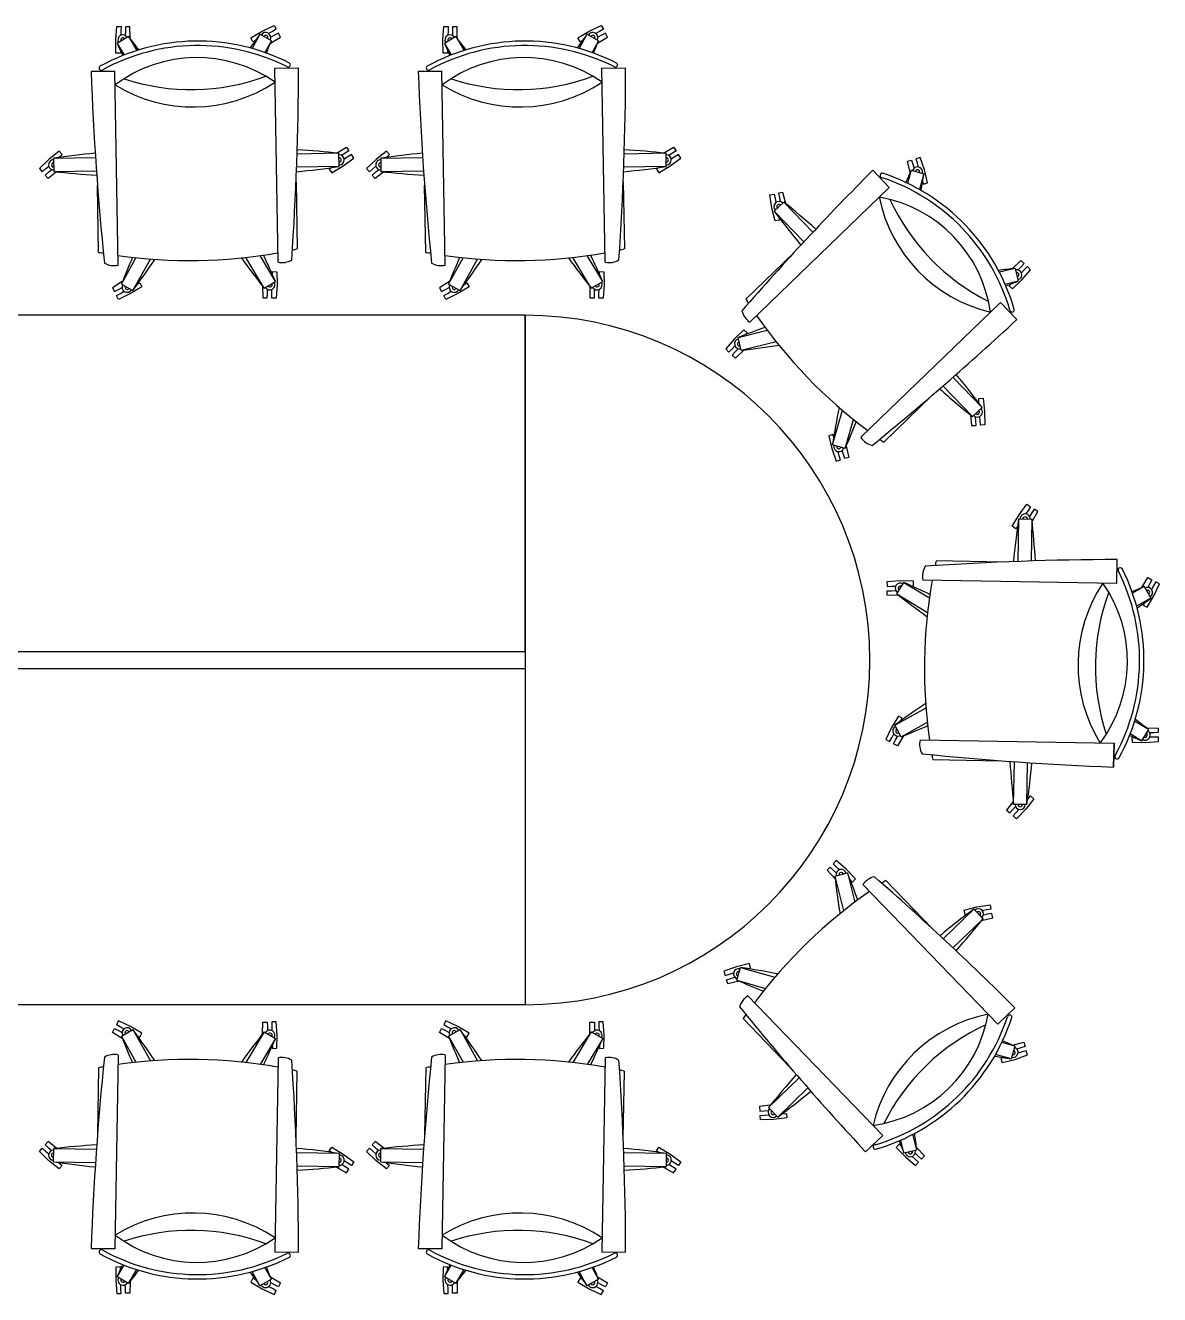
# Model space of a CAD drawing. Header units: millimetres. Extents: x -315 to 108661, y -1189 to 22294.
# Drawn here: x 53186 to 55885, y -605 to 2414 of the extents above; entities that cross this region are included whole.
import ezdxf

# ---------------------------------------------------------------- set-up
doc = ezdxf.new("R2010")
doc.units = ezdxf.units.MM
doc.layers.add('FurnitureBlock', color=7, linetype='Continuous')

# ---------------------------------------------------------------- blocks, each defined once
blk = doc.blocks.new('A$C57403b78')
at = {"layer": 'FurnitureBlock', "color": 18, "linetype": 'ByBlock', "lineweight": -2, "true_color": 0x000000}
for p, q in [((13947.4, 14816.9), (13949.8, 14848.4)), ((13949.8, 14848.4), (13960.3, 14848.1)), ((13978.2, 14824.6), (13951.2, 14808.3)), ((13960, 14837.6), (13959.7, 14827.5)), ((13960.3, 14848.1), (13960, 14837.6)), ((13970.5, 14837.3), (13970.2, 14827.2)), ((13970.8, 14847.8), (13970.5, 14837.3)), ((13981.3, 14847.5), (13970.8, 14847.8)), ((13978.2, 14824.6), (13998, 14791.6)), ((13981.9, 14819.8), (13981.3, 14847.5)), ((14269, 14821.2), (14296, 14837.5)), ((14290.4, 14829.9), (14271.8, 14796.3)), ((14318, 14814.6), (14290.4, 14829.9)), ((14296, 14837.5), (14324.4, 14851.1)), ((14320.2, 14836.9), (14311.3, 14832.1)), ((14315.8, 14809.1), (14339.4, 14823.4)), ((14325.2, 14827.6), (14316.3, 14822.8)), ((14329.4, 14841.9), (14320.2, 14836.9)), ((14324.4, 14851.1), (14329.4, 14841.9)), ((14334.4, 14832.6), (14325.2, 14827.6)), ((14339.4, 14823.4), (14334.4, 14832.6)), ((14725.6, 14816.9), (14728.1, 14848.4)), ((14728.1, 14848.4), (14738.6, 14848.1)), ((14756.4, 14824.6), (14729.4, 14808.3)), ((14738.3, 14837.6), (14738, 14827.5)), ((14738.6, 14848.1), (14738.3, 14837.6)), ((14748.8, 14837.3), (14748.5, 14827.2)), ((14749.1, 14847.8), (14748.8, 14837.3)), ((14759.6, 14847.5), (14749.1, 14847.8)), ((14756.4, 14824.6), (14776.2, 14791.6)), ((14760.1, 14819.8), (14759.6, 14847.5)), ((15047.3, 14821.2), (15074.2, 14837.5)), ((15068.7, 14829.9), (15050, 14796.3)), ((15096.2, 14814.6), (15068.7, 14829.9)), ((15074.2, 14837.5), (15102.7, 14851.1)), ((15098.4, 14836.9), (15089.5, 14832.1)), ((15094, 14809.1), (15117.7, 14823.4)), ((15103.4, 14827.6), (15094.5, 14822.8)), ((15107.7, 14841.9), (15098.4, 14836.9)), ((15102.7, 14851.1), (15107.7, 14841.9)), ((15112.7, 14832.6), (15103.4, 14827.6)), ((15117.7, 14823.4), (15112.7, 14832.6)), ((13948, 14785.4), (13947.4, 14816.9)), ((13951.2, 14808.3), (13967.6, 14780.9)), ((14274, 14811.9), (14269, 14821.2)), ((14279.4, 14814.9), (14274, 14811.9)), ((14318, 14814.6), (14302.4, 14786.6)), ((14726.3, 14785.4), (14725.6, 14816.9)), ((14729.4, 14808.3), (14745.9, 14780.9)), ((15052.2, 14811.9), (15047.3, 14821.2)), ((15057.7, 14814.9), (15052.2, 14811.9)), ((15096.2, 14814.6), (15080.7, 14786.6)), ((13958.5, 14785.1), (13948, 14785.4)), ((13958.7, 14791.3), (13958.5, 14785.1)), ((14736.8, 14785.1), (14726.3, 14785.4)), ((14737, 14791.3), (14736.8, 14785.1)), ((13945.4, 14742.5), (13889, 14741.5)), ((13889, 14741.5), (13945.4, 14742.5)), ((13953.3, 14281.1), (13945.4, 14742.5)), ((14326, 14749), (14382.4, 14750)), ((14333.9, 14287.7), (14326, 14749)), ((14723.7, 14742.5), (14667.2, 14741.5)), ((14667.2, 14741.5), (14723.7, 14742.5)), ((14731.6, 14281.1), (14723.7, 14742.5)), ((15104.2, 14749), (15160.7, 14750)), ((15112.1, 14287.7), (15104.2, 14749)), ((13813.3, 14552.1), (13788.6, 14532.5)), ((13820.2, 14544.1), (13813.3, 14552.1)), ((14472.8, 14547.6), (14496.5, 14561.7)), ((14502.3, 14552.9), (14493.6, 14547.1)), ((14496.5, 14561.7), (14502.3, 14552.9)), ((14591.6, 14552.1), (14566.8, 14532.5)), ((14598.5, 14544.1), (14591.6, 14552.1)), ((15251, 14547.6), (15274.8, 14561.7)), ((15280.6, 14552.9), (15271.9, 14547.1)), ((15274.8, 14561.7), (15280.6, 14552.9)), ((13788.6, 14532.5), (13765.8, 14510.6)), ((13799.7, 14535.2), (13899.4, 14536.9)), ((13799.7, 14535.2), (13800.2, 14503.7)), ((13812.1, 14537), (13812.3, 14537.2)), ((13812.3, 14537.2), (13820.2, 14544.1)), ((14478.7, 14546.9), (14379, 14545.2)), ((14479.3, 14515.4), (14478.7, 14546.9)), ((14493.6, 14547.1), (14485.2, 14541.5)), ((14488.6, 14516.7), (14514, 14535.5)), ((14499.4, 14538.4), (14491, 14532.8)), ((14508.2, 14544.2), (14499.4, 14538.4)), ((14514, 14535.5), (14508.2, 14544.2)), ((14566.8, 14532.5), (14544.1, 14510.6)), ((14577.9, 14535.2), (14677.7, 14536.9)), ((14577.9, 14535.2), (14578.5, 14503.7)), ((14590.3, 14537), (14590.6, 14537.2)), ((14590.6, 14537.2), (14598.5, 14544.1)), ((15257, 14546.9), (15157.3, 14545.2)), ((15257.5, 14515.4), (15257, 14546.9)), ((15271.9, 14547.1), (15263.4, 14541.5)), ((15266.9, 14516.7), (15292.2, 14535.5)), ((15277.7, 14538.4), (15269.2, 14532.8)), ((15286.4, 14544.2), (15277.7, 14538.4)), ((15292.2, 14535.5), (15286.4, 14544.2)), ((15830.9, 14527.9), (15841, 14530.9)), ((15837.5, 14501.1), (15830.9, 14527.9)), ((15841, 14530.9), (15844, 14520.9)), ((15844, 14520.9), (15846.9, 14511.2)), ((15861.1, 14537), (15851, 14533.9)), ((15851, 14533.9), (15854.1, 14523.9)), ((15854.1, 14523.9), (15857, 14514.2)), ((15871.6, 14507.2), (15861.1, 14537)), ((13765.8, 14510.6), (13772.7, 14502.7)), ((13772.7, 14502.7), (13780.7, 14509.6)), ((13779.6, 14494.8), (13787.6, 14501.7)), ((13786.6, 14486.9), (13779.6, 14494.8)), ((13780.7, 14509.6), (13788.3, 14516.3)), ((13806.9, 14503), (13786.6, 14486.9)), ((13787.6, 14501.7), (13795.2, 14508.4)), ((13800.2, 14503.7), (13901.6, 14505.5)), ((14479.3, 14515.4), (14377.9, 14513.6)), ((14460.8, 14512.7), (14455.7, 14509.3)), ((14455.7, 14509.3), (14461.5, 14500.6)), ((14461.5, 14500.6), (14488.6, 14516.7)), ((14544.1, 14510.6), (14551, 14502.7)), ((14551, 14502.7), (14558.9, 14509.6)), ((14557.9, 14494.8), (14565.8, 14501.7)), ((14564.8, 14486.9), (14557.9, 14494.8)), ((14558.9, 14509.6), (14566.6, 14516.3)), ((14585.2, 14503), (14564.8, 14486.9)), ((14565.8, 14501.7), (14573.5, 14508.4)), ((14578.5, 14503.7), (14679.8, 14505.5)), ((15257.5, 14515.4), (15156.2, 14513.6)), ((15239.1, 14512.7), (15233.9, 14509.3)), ((15233.9, 14509.3), (15239.8, 14500.6)), ((15239.8, 14500.6), (15266.9, 14516.7)), ((15787.9, 14465.9), (15748.6, 14506.5)), ((15839.9, 14506.6), (15831.1, 14475.8)), ((15839.9, 14506.6), (15870.2, 14497.9)), ((15870.2, 14497.9), (15859.6, 14461)), ((15879.1, 14476.6), (15871.6, 14507.2)), ((13906.9, 14311.3), (13904.1, 14470.5)), ((14376.6, 14478.6), (14379.3, 14319.4)), ((14685.1, 14311.3), (14682.4, 14470.5)), ((15154.8, 14478.6), (15157.6, 14319.4)), ((15456, 14145.2), (15787.9, 14465.9)), ((15867.3, 14479.5), (15869.1, 14473.6)), ((15869.1, 14473.6), (15879.1, 14476.6)), ((15503.9, 14447.8), (15514.2, 14449.9)), ((15508.6, 14416.6), (15503.9, 14447.8)), ((15514.2, 14449.9), (15516.3, 14439.6)), ((15514.2, 14409.1), (15536.9, 14431)), ((15516.3, 14439.6), (15518.3, 14429.6)), ((15534.8, 14454), (15524.5, 14451.9)), ((15524.5, 14451.9), (15526.6, 14441.6)), ((15526.6, 14441.6), (15528.6, 14431.7)), ((15541.6, 14427.2), (15534.8, 14454)), ((15536.9, 14431), (15606.2, 14359.2)), ((15516.3, 14386), (15508.6, 14416.6)), ((15514.2, 14409.1), (15584.7, 14336.2)), ((15526.6, 14388.1), (15516.3, 14386)), ((15525.4, 14394.1), (15526.6, 14388.1)), ((15560.9, 14310.4), (15446.3, 14199.8)), ((13961, 14236), (13995.6, 14298.4)), ((13988.5, 14220.7), (14029.9, 14295.3)), ((14300.8, 14226.1), (14256.9, 14299.2)), ((14327.8, 14242.3), (14291, 14303.5)), ((14739.2, 14236), (14773.9, 14298.4)), ((14766.8, 14220.7), (14808.1, 14295.3)), ((15079, 14226.1), (15035.2, 14299.2)), ((15106.1, 14242.3), (15069.3, 14303.5)), ((16081.2, 14272.6), (16101.2, 14291.8)), ((16101.2, 14291.8), (16108.8, 14284.6)), ((16108.8, 14284.6), (16101.6, 14276.9)), ((14320.3, 14259.3), (14320.4, 14265.5)), ((14320.4, 14265.5), (14330.9, 14265.2)), ((14330.9, 14265.2), (14331.6, 14233.7)), ((15098.5, 14259.3), (15098.7, 14265.5)), ((15098.7, 14265.5), (15109.2, 14265.2)), ((15109.2, 14265.2), (15109.9, 14233.7)), ((16087.2, 14273.3), (16049.9, 14264)), ((16087.2, 14273.3), (16094.8, 14242.8)), ((16101.6, 14276.9), (16094.6, 14269.6)), ((16109.2, 14269.7), (16102.3, 14262.3)), ((16103.6, 14246.2), (16124.1, 14270.1)), ((16116.5, 14277.3), (16109.2, 14269.7)), ((16124.1, 14270.1), (16116.5, 14277.3)), ((13963.2, 14241.6), (13939.6, 14227.2)), ((13939.6, 14227.2), (13944.5, 14218)), ((13944.5, 14218), (13953.8, 14223)), ((13953.8, 14223), (13962.7, 14227.8)), ((13961, 14236), (13988.5, 14220.7)), ((14010, 14229.5), (13983, 14213.1)), ((13999.5, 14235.8), (14005, 14238.7)), ((14005, 14238.7), (14010, 14229.5)), ((14297.1, 14230.8), (14297.6, 14203.1)), ((14300.8, 14226.1), (14327.8, 14242.3)), ((14308.4, 14213.3), (14308.7, 14223.5)), ((14318.9, 14213), (14319.2, 14223.2)), ((14331.6, 14233.7), (14329.1, 14202.2)), ((14741.5, 14241.6), (14717.8, 14227.2)), ((14717.8, 14227.2), (14722.8, 14218)), ((14722.8, 14218), (14732, 14223)), ((14732, 14223), (14741, 14227.8)), ((14739.2, 14236), (14766.8, 14220.7)), ((14788.2, 14229.5), (14761.2, 14213.1)), ((14777.8, 14235.8), (14783.2, 14238.7)), ((14783.2, 14238.7), (14788.2, 14229.5)), ((15075.3, 14230.8), (15075.9, 14203.1)), ((15079, 14226.1), (15106.1, 14242.3)), ((15086.7, 14213.3), (15087, 14223.5)), ((15097.2, 14213), (15097.5, 14223.2)), ((15109.9, 14233.7), (15107.4, 14202.2)), ((16094.8, 14242.8), (16063.8, 14235)), ((16077.4, 14236), (16073.2, 14231.5)), ((16073.2, 14231.5), (16080.8, 14224.3)), ((16080.8, 14224.3), (16103.6, 14246.2)), ((13949.5, 14208.8), (13958.8, 14213.8)), ((13954.5, 14199.5), (13949.5, 14208.8)), ((13983, 14213.1), (13954.5, 14199.5)), ((13958.8, 14213.8), (13967.7, 14218.6)), ((14297.6, 14203.1), (14308.1, 14202.8)), ((14308.1, 14202.8), (14308.4, 14213.3)), ((14318.6, 14202.5), (14318.9, 14213)), ((14329.1, 14202.2), (14318.6, 14202.5)), ((14727.8, 14208.8), (14737, 14213.8)), ((14732.8, 14199.5), (14727.8, 14208.8)), ((14761.2, 14213.1), (14732.8, 14199.5)), ((14737, 14213.8), (14745.9, 14218.6)), ((15075.9, 14203.1), (15086.4, 14202.8)), ((15086.4, 14202.8), (15086.7, 14213.3)), ((15096.9, 14202.5), (15097.2, 14213)), ((15107.4, 14202.2), (15096.9, 14202.5)), ((15720.5, 13871.5), (16052.3, 14192.2)), ((16052.3, 14192.2), (16091.6, 14151.6)), ((16091.6, 14151.6), (16052.3, 14192.2)), ((15419.5, 14105.4), (15399, 14081.5)), ((15442.2, 14127.3), (15419.5, 14105.4)), ((15428.2, 14108.8), (15497.5, 14126.1)), ((15435.9, 14078.3), (15428.2, 14108.8)), ((15435.9, 14078.3), (15518.6, 14098.9)), ((15449.9, 14120.1), (15442.2, 14127.3)), ((15445.6, 14115.6), (15449.9, 14120.1)), ((15399, 14081.5), (15406.6, 14074.3)), ((15406.6, 14074.3), (15413.8, 14081.9)), ((15413.8, 14081.9), (15420.8, 14089.3)), ((15414.2, 14067), (15421.4, 14074.7)), ((15421.4, 14074.7), (15428.4, 14082)), ((15441.8, 14079), (15421.9, 14059.8)), ((15421.9, 14059.8), (15414.2, 14067)), ((16008.8, 13942.5), (15939.5, 14014.3)), ((15986.2, 13920.6), (15915.7, 13993.5)), ((15774.7, 13860), (15889.2, 13970.7)), ((16000.6, 13963.4), (16011.1, 13964.1)), ((16001.3, 13952.9), (16000.6, 13963.4)), ((16001.3, 13952.6), (16001.3, 13952.9)), ((16011.1, 13964.1), (16014.8, 13932.8)), ((15652.9, 13853.7), (15676.4, 13935.6)), ((15980.9, 13924.9), (15983.9, 13899.1)), ((16008.8, 13942.5), (15986.2, 13920.6)), ((15993.7, 13910.3), (15993, 13920.4)), ((16004.2, 13911), (16003.5, 13921.1)), ((16014.8, 13932.8), (16015.4, 13901.2)), ((15683.2, 13845), (15702.8, 13913.6)), ((15983.9, 13899.1), (15994.4, 13899.8)), ((15994.4, 13899.8), (15993.7, 13910.3)), ((16004.9, 13900.5), (16004.2, 13911)), ((16015.4, 13901.2), (16004.9, 13900.5)), ((15654, 13878), (15643.9, 13875)), ((15643.9, 13875), (15651.4, 13844.4)), ((15655.7, 13872.1), (15654, 13878)), ((15651.4, 13844.4), (15661.9, 13814.6)), ((15683.2, 13845), (15652.9, 13853.7)), ((15669, 13827.7), (15666.1, 13837.4)), ((15672, 13817.7), (15669, 13827.7)), ((15679.1, 13830.7), (15676.2, 13840.4)), ((15682.1, 13820.7), (15679.1, 13830.7)), ((15685.5, 13850.5), (15692.1, 13823.7)), ((15661.9, 13814.6), (15672, 13817.7)), ((15692.1, 13823.7), (15682.1, 13820.7)), ((16096.8, 13686.8), (16115.5, 13712.2)), ((16115.5, 13712.2), (16124.3, 13706.4)), ((16124.3, 13706.4), (16118.4, 13697.6)), ((16080.6, 13659.7), (16096.8, 13686.8)), ((16095.4, 13677.5), (16093.7, 13576.1)), ((16095.4, 13677.5), (16126.9, 13676.9)), ((16118.4, 13697.6), (16112.8, 13689.2)), ((16127.2, 13691.8), (16121.6, 13683.4)), ((16126.9, 13676.9), (16125.2, 13577.2)), ((16133, 13700.5), (16127.2, 13691.8)), ((16127.6, 13671), (16141.7, 13694.7)), ((16141.7, 13694.7), (16133, 13700.5)), ((16089.4, 13653.9), (16080.6, 13659.7)), ((16092.8, 13659), (16089.4, 13653.9)), ((16058.7, 13574.8), (15899.5, 13577.5)), ((16329.1, 13524.2), (16330.1, 13580.6)), ((15813.7, 13529.8), (15782.3, 13527.3)), ((15782.3, 13527.3), (15782.6, 13516.8)), ((15806.1, 13499), (15822.3, 13526)), ((15845.3, 13529.1), (15813.7, 13529.8)), ((15822.3, 13526), (15883.6, 13489.2)), ((15845.6, 13518.6), (15845.3, 13529.1)), ((15867.7, 13532.1), (16329.1, 13524.2)), ((16389.1, 13514), (16403.4, 13537.6)), ((16403.4, 13537.6), (16412.7, 13532.6)), ((16412.7, 13532.6), (16407.7, 13523.4)), ((16421.9, 13527.6), (16416.9, 13518.4)), ((16431.2, 13522.6), (16421.9, 13527.6)), ((15782.6, 13516.8), (15793.1, 13517.1)), ((15782.9, 13506.3), (15793.4, 13506.6)), ((15783.2, 13495.8), (15782.9, 13506.3)), ((15810.8, 13495.3), (15783.2, 13495.8)), ((15793.1, 13517.1), (15803.2, 13517.4)), ((15793.4, 13506.6), (15803.5, 13506.9)), ((15806.1, 13499), (15879.2, 13455.1)), ((15839.4, 13518.5), (15845.6, 13518.6)), ((16394.7, 13516.2), (16366.7, 13500.6)), ((16394.7, 13516.2), (16410, 13488.6)), ((16401.2, 13467.2), (16417.6, 13494.2)), ((16407.7, 13523.4), (16402.9, 13514.5)), ((16416.9, 13518.4), (16412.1, 13509.5)), ((16417.6, 13494.2), (16431.2, 13522.6)), ((16410, 13488.6), (16376.3, 13470)), ((16394.9, 13477.6), (16392, 13472.2)), ((16392, 13472.2), (16401.2, 13467.2)), ((15800.8, 13186.7), (15875.3, 13228.1)), ((15809.5, 13208.2), (15793.2, 13181.2)), ((15818.8, 13203.2), (15809.5, 13208.2)), ((15815.8, 13197.7), (15818.8, 13203.2)), ((15816, 13159.2), (15878.5, 13193.8)), ((16404.6, 13176.4), (16371.6, 13196.2)), ((15793.2, 13181.2), (15779.6, 13152.7)), ((15793.8, 13157), (15798.6, 13165.9)), ((15816, 13159.2), (15800.8, 13186.7)), ((16388.4, 13149.4), (16360.9, 13165.8)), ((16404.6, 13176.4), (16388.4, 13149.4)), ((16399.9, 13180.1), (16427.5, 13179.5)), ((16417.3, 13168.7), (16407.2, 13168.4)), ((16427.8, 13169), (16417.3, 13168.7)), ((16427.5, 13179.5), (16427.8, 13169)), ((15779.6, 13152.7), (15788.8, 13147.7)), ((15788.8, 13147.7), (15793.8, 13157)), ((15798.1, 13142.7), (15803, 13152)), ((15807.3, 13137.8), (15798.1, 13142.7)), ((15803, 13152), (15807.9, 13160.9)), ((15821.6, 13161.4), (15807.3, 13137.8)), ((15861.2, 13151.5), (16322.6, 13143.6)), ((16322.6, 13143.6), (16321.6, 13087.2)), ((16321.6, 13087.2), (16322.6, 13143.6)), ((16371.3, 13156.9), (16365.2, 13156.7)), ((16365.2, 13156.7), (16365.5, 13146.2)), ((16365.5, 13146.2), (16397, 13145.6)), ((16397, 13145.6), (16428.4, 13148)), ((16417.6, 13158.2), (16407.5, 13157.9)), ((16428.1, 13158.5), (16417.6, 13158.2)), ((16428.4, 13148), (16428.1, 13158.5)), ((15891.3, 13105.1), (16050.6, 13102.3)), ((16083.8, 12998.4), (16085.5, 13099.8)), ((16115.3, 12997.9), (16117, 13097.6)), ((16132.1, 13011.5), (16112.6, 12986.8)), ((16117.3, 13010.5), (16124.2, 13018.4)), ((16124.2, 13018.4), (16132.1, 13011.5)), ((16083, 13005.1), (16067, 12984.8)), ((16067, 12984.8), (16074.9, 12977.9)), ((16074.9, 12977.9), (16081.8, 12985.8)), ((16081.8, 12985.8), (16088.4, 12993.4)), ((16115.3, 12997.9), (16083.8, 12998.4)), ((16089.7, 12978.9), (16096.4, 12986.5)), ((16112.6, 12986.8), (16090.7, 12964)), ((16117.1, 13010.3), (16117.3, 13010.5)), ((16082.8, 12970.9), (16089.7, 12978.9)), ((16090.7, 12964), (16082.8, 12970.9)), ((15661.5, 12864.5), (15654.3, 12856.8)), ((15685.5, 12844), (15661.5, 12864.5)), ((15639.9, 12841.6), (15647.1, 12849.2)), ((15659, 12821.6), (15639.9, 12841.6)), ((15647.1, 12849.2), (15654.7, 12842)), ((15654.3, 12856.8), (15661.9, 12849.6)), ((15654.7, 12842), (15662.1, 12835)), ((15658.3, 12827.6), (15688.9, 12835.2)), ((15661.9, 12849.6), (15669.3, 12842.7)), ((15707.3, 12821.2), (15685.5, 12844)), ((15688.9, 12835.2), (15706.2, 12765.9)), ((15658.3, 12827.6), (15679, 12744.8)), ((15695.6, 12817.8), (15700.1, 12813.6)), ((15700.1, 12813.6), (15707.3, 12821.2)), ((15725.3, 12807.4), (16045.9, 12475.6)), ((15890.5, 12702.5), (15779.8, 12817.1)), ((15989.1, 12749.2), (15916.2, 12678.8)), ((15966.1, 12747.1), (15996.6, 12754.8)), ((15968.2, 12736.8), (15966.1, 12747.1)), ((15989.1, 12749.2), (16011, 12726.5)), ((15996.6, 12754.8), (16027.8, 12759.5)), ((16019.6, 12747.2), (16009.7, 12745.2)), ((16029.9, 12749.2), (16019.6, 12747.2)), ((16027.8, 12759.5), (16029.9, 12749.2)), ((16011, 12726.5), (15939.3, 12657.2)), ((15974.2, 12738), (15968.2, 12736.8)), ((16007.3, 12721.9), (16034.1, 12728.7)), ((16021.7, 12736.9), (16011.8, 12734.9)), ((16032, 12738.9), (16021.7, 12736.9)), ((16034.1, 12728.7), (16032, 12738.9)), ((15455.1, 12619.5), (15424.4, 12612)), ((15458.1, 12609.5), (15455.1, 12619.5)), ((15424.4, 12612), (15394.7, 12601.5)), ((15394.7, 12601.5), (15397.7, 12591.4)), ((15397.7, 12591.4), (15407.8, 12594.4)), ((15407.8, 12594.4), (15417.5, 12597.3)), ((15425.1, 12580.3), (15433.7, 12610.5)), ((15433.7, 12610.5), (15515.7, 12587.1)), ((15452.2, 12607.7), (15458.1, 12609.5)), ((15400.7, 12581.4), (15410.8, 12584.4)), ((15403.7, 12571.3), (15400.7, 12581.4)), ((15430.6, 12577.9), (15403.7, 12571.3)), ((15410.8, 12584.4), (15420.5, 12587.3)), ((15425.1, 12580.3), (15493.7, 12560.6)), ((15451.6, 12543), (15772.2, 12211.1)), ((16045.9, 12475.6), (16086.5, 12514.8)), ((13954.5, 12483.8), (13949.5, 12474.6)), ((13949.5, 12474.6), (13958.8, 12469.6)), ((13983, 12470.3), (13954.5, 12483.8)), ((13958.8, 12469.6), (13967.7, 12464.8)), ((14010, 12453.9), (13983, 12470.3)), ((14297.1, 12452.6), (14297.6, 12480.2)), ((14297.6, 12480.2), (14308.1, 12480.5)), ((14308.1, 12480.5), (14308.4, 12470)), ((14308.4, 12470), (14308.7, 12459.9)), ((14329.1, 12481.1), (14318.6, 12480.8)), ((14318.6, 12480.8), (14318.9, 12470.3)), ((14318.9, 12470.3), (14319.2, 12460.2)), ((14331.6, 12449.7), (14329.1, 12481.1)), ((14732.8, 12483.8), (14727.8, 12474.6)), ((14727.8, 12474.6), (14737, 12469.6)), ((14761.2, 12470.3), (14732.8, 12483.8)), ((14737, 12469.6), (14745.9, 12464.8)), ((14788.2, 12453.9), (14761.2, 12470.3)), ((15075.3, 12452.6), (15075.9, 12480.2)), ((15075.9, 12480.2), (15086.4, 12480.5)), ((15086.4, 12480.5), (15086.7, 12470)), ((15086.7, 12470), (15087, 12459.9)), ((15107.4, 12481.1), (15096.9, 12480.8)), ((15096.9, 12480.8), (15097.2, 12470.3)), ((15097.2, 12470.3), (15097.5, 12460.2)), ((15109.9, 12449.7), (15107.4, 12481.1)), ((15440, 12488.8), (15550.7, 12374.2)), ((13939.6, 12456.1), (13944.5, 12465.4)), ((13963.2, 12441.8), (13939.6, 12456.1)), ((13944.5, 12465.4), (13953.8, 12460.4)), ((13953.8, 12460.4), (13962.7, 12455.6)), ((13961, 12447.4), (13988.5, 12462.7)), ((13961, 12447.4), (13995.6, 12384.9)), ((13988.5, 12462.7), (14029.9, 12388.1)), ((13999.5, 12447.6), (14005, 12444.7)), ((14005, 12444.7), (14010, 12453.9)), ((14300.8, 12457.3), (14256.9, 12384.2)), ((14327.8, 12441.1), (14291, 12379.9)), ((14300.8, 12457.3), (14327.8, 12441.1)), ((14330.9, 12418.2), (14331.6, 12449.7)), ((14717.8, 12456.1), (14722.8, 12465.4)), ((14741.5, 12441.8), (14717.8, 12456.1)), ((14722.8, 12465.4), (14732, 12460.4)), ((14732, 12460.4), (14741, 12455.6)), ((14739.2, 12447.4), (14766.8, 12462.7)), ((14739.2, 12447.4), (14773.9, 12384.9)), ((14766.8, 12462.7), (14808.1, 12388.1)), ((14777.8, 12447.6), (14783.2, 12444.7)), ((14783.2, 12444.7), (14788.2, 12453.9)), ((15079, 12457.3), (15035.2, 12384.2)), ((15106.1, 12441.1), (15069.3, 12379.9)), ((15079, 12457.3), (15106.1, 12441.1)), ((15109.2, 12418.2), (15109.9, 12449.7)), ((14320.3, 12424), (14320.4, 12417.9)), ((14320.4, 12417.9), (14330.9, 12418.2)), ((15098.5, 12424), (15098.7, 12417.9)), ((15098.7, 12417.9), (15109.2, 12418.2)), ((16086.7, 12423.5), (16055.9, 12432.3)), ((16086.7, 12423.5), (16078, 12393.3)), ((16081.1, 12425.9), (16108, 12432.5)), ((16100.9, 12419.4), (16091.2, 12416.5)), ((16103.9, 12409.4), (16094.2, 12406.5)), ((16111, 12422.4), (16100.9, 12419.4)), ((16114, 12412.4), (16103.9, 12409.4)), ((16108, 12432.5), (16111, 12422.4)), ((16117, 12402.3), (16114, 12412.4)), ((13953.3, 12402.2), (13945.4, 11940.9)), ((14333.9, 12395.7), (14326, 11934.3)), ((14731.6, 12402.2), (14723.7, 11940.9)), ((15112.1, 12395.7), (15104.2, 11934.3)), ((16078, 12393.3), (16041, 12403.8)), ((16059.6, 12396.1), (16053.6, 12394.3)), ((16053.6, 12394.3), (16056.6, 12384.3)), ((16056.6, 12384.3), (16087.3, 12391.8)), ((16087.3, 12391.8), (16117, 12402.3)), ((13906.9, 12372.1), (13904.1, 12212.8)), ((14376.6, 12204.7), (14379.3, 12364)), ((14685.1, 12372.1), (14682.4, 12212.8)), ((15154.8, 12204.7), (15157.6, 12364)), ((15500.7, 12277.3), (15573.6, 12347.7)), ((15522.6, 12254.6), (15594.3, 12323.9)), ((15504.9, 12282.6), (15479.2, 12279.5)), ((15479.2, 12279.5), (15479.9, 12269)), ((15479.9, 12269), (15490.3, 12269.7)), ((15480.6, 12258.5), (15491.1, 12259.3)), ((15481.3, 12248.1), (15480.6, 12258.5)), ((15490.3, 12269.7), (15500.5, 12270.4)), ((15491.1, 12259.3), (15501.2, 12260)), ((15522.6, 12254.6), (15500.7, 12277.3)), ((15532.6, 12262.1), (15533, 12262.1)), ((15533, 12262.1), (15543.4, 12262.8)), ((15543.4, 12262.8), (15544.1, 12252.4)), ((15512.8, 12248.7), (15481.3, 12248.1)), ((15544.1, 12252.4), (15512.8, 12248.7)), ((13786.6, 12196.5), (13779.6, 12188.5)), ((13806.9, 12180.4), (13786.6, 12196.5)), ((14564.8, 12196.5), (14557.9, 12188.5)), ((14585.2, 12180.4), (14564.8, 12196.5)), ((15772.2, 12211.1), (15731.6, 12171.9)), ((15731.6, 12171.9), (15772.2, 12211.1)), ((15822.8, 12168.6), (15815.1, 12199.7)), ((15853.4, 12176.2), (15844.1, 12213.6)), ((13765.8, 12172.7), (13772.7, 12180.6)), ((13788.6, 12150.8), (13765.8, 12172.7)), ((13772.7, 12180.6), (13780.7, 12173.7)), ((13779.6, 12188.5), (13787.6, 12181.6)), ((13780.7, 12173.7), (13788.3, 12167.1)), ((13787.6, 12181.6), (13795.2, 12175)), ((13799.7, 12148.1), (13800.2, 12179.6)), ((13800.2, 12179.6), (13901.6, 12177.9)), ((14479.3, 12168), (14377.9, 12169.7)), ((14455.7, 12174), (14461.5, 12182.8)), ((14460.8, 12170.6), (14455.7, 12174)), ((14461.5, 12182.8), (14488.6, 12166.7)), ((14479.3, 12168), (14478.7, 12136.5)), ((14488.6, 12166.7), (14514, 12147.9)), ((14544.1, 12172.7), (14551, 12180.6)), ((14566.8, 12150.8), (14544.1, 12172.7)), ((14551, 12180.6), (14558.9, 12173.7)), ((14557.9, 12188.5), (14565.8, 12181.6)), ((14558.9, 12173.7), (14566.6, 12167.1)), ((14565.8, 12181.6), (14573.5, 12175)), ((14577.9, 12148.1), (14578.5, 12179.6)), ((14578.5, 12179.6), (14679.8, 12177.9)), ((15257.5, 12168), (15156.2, 12169.7)), ((15233.9, 12174), (15239.8, 12182.8)), ((15239.1, 12170.6), (15233.9, 12174)), ((15239.8, 12182.8), (15266.9, 12166.7)), ((15257.5, 12168), (15257, 12136.5)), ((15266.9, 12166.7), (15292.2, 12147.9)), ((15811.6, 12190.2), (15804.4, 12182.6)), ((15804.4, 12182.6), (15826.2, 12159.8)), ((15816.1, 12186), (15811.6, 12190.2)), ((15853.4, 12176.2), (15822.8, 12168.6)), ((15857, 12161.8), (15849.6, 12168.8)), ((15852.7, 12182.2), (15871.8, 12162.2)), ((13813.3, 12131.3), (13788.6, 12150.8)), ((13799.7, 12148.1), (13899.4, 12146.4)), ((13812.1, 12146.3), (13812.3, 12146.1)), ((13812.3, 12146.1), (13820.2, 12139.2)), ((13820.2, 12139.2), (13813.3, 12131.3)), ((14478.7, 12136.5), (14379, 12138.2)), ((14472.8, 12135.8), (14496.5, 12121.7)), ((14493.6, 12136.2), (14485.2, 12141.8)), ((14499.4, 12145), (14491, 12150.6)), ((14502.3, 12130.4), (14493.6, 12136.2)), ((14508.2, 12139.2), (14499.4, 12145)), ((14514, 12147.9), (14508.2, 12139.2)), ((14591.6, 12131.3), (14566.8, 12150.8)), ((14577.9, 12148.1), (14677.7, 12146.4)), ((14590.3, 12146.3), (14590.6, 12146.1)), ((14590.6, 12146.1), (14598.5, 12139.2)), ((14598.5, 12139.2), (14591.6, 12131.3)), ((15257, 12136.5), (15157.3, 12138.2)), ((15251, 12135.8), (15274.8, 12121.7)), ((15271.9, 12136.2), (15263.4, 12141.8)), ((15277.7, 12145), (15269.2, 12150.6)), ((15280.6, 12130.4), (15271.9, 12136.2)), ((15286.4, 12139.2), (15277.7, 12145)), ((15292.2, 12147.9), (15286.4, 12139.2)), ((15826.2, 12159.8), (15850.2, 12139.3)), ((15849.8, 12154.2), (15842.4, 12161.1)), ((15857.4, 12147), (15849.8, 12154.2)), ((15850.2, 12139.3), (15857.4, 12147)), ((15864.6, 12154.6), (15857, 12161.8)), ((15871.8, 12162.2), (15864.6, 12154.6)), ((14496.5, 12121.7), (14502.3, 12130.4)), ((15274.8, 12121.7), (15280.6, 12130.4)), ((13945.4, 11940.9), (13889, 11941.8)), ((13889, 11941.8), (13945.4, 11940.9)), ((14326, 11934.3), (14382.4, 11933.4)), ((14723.7, 11940.9), (14667.2, 11941.8)), ((14667.2, 11941.8), (14723.7, 11940.9)), ((15104.2, 11934.3), (15160.7, 11933.4)), ((13948, 11898), (13947.4, 11866.4)), ((13958.5, 11898.3), (13948, 11898)), ((13951.2, 11875), (13967.6, 11902.5)), ((13958.7, 11892.1), (13958.5, 11898.3)), ((14318, 11868.7), (14302.4, 11896.7)), ((14726.3, 11898), (14725.6, 11866.4)), ((14736.8, 11898.3), (14726.3, 11898)), ((14729.4, 11875), (14745.9, 11902.5)), ((14737, 11892.1), (14736.8, 11898.3)), ((15096.2, 11868.7), (15080.7, 11896.7)), ((13947.4, 11866.4), (13949.8, 11835)), ((13978.2, 11858.8), (13951.2, 11875)), ((13978.2, 11858.8), (13998, 11891.8)), ((14274, 11871.4), (14269, 11862.2)), ((14290.4, 11853.5), (14271.8, 11887.1)), ((14279.4, 11868.5), (14274, 11871.4)), ((14318, 11868.7), (14290.4, 11853.5)), ((14315.8, 11874.3), (14339.4, 11860)), ((14725.6, 11866.4), (14728.1, 11835)), ((14756.4, 11858.8), (14729.4, 11875)), ((14756.4, 11858.8), (14776.2, 11891.8)), ((15052.2, 11871.4), (15047.3, 11862.2)), ((15068.7, 11853.5), (15050, 11887.1)), ((15057.7, 11868.5), (15052.2, 11871.4)), ((15096.2, 11868.7), (15068.7, 11853.5)), ((15094, 11874.3), (15117.7, 11860)), ((13949.8, 11835), (13960.3, 11835.3)), ((13960, 11845.8), (13959.7, 11855.9)), ((13960.3, 11835.3), (13960, 11845.8)), ((13970.5, 11846.1), (13970.2, 11856.2)), ((13970.8, 11835.6), (13970.5, 11846.1)), ((13981.3, 11835.9), (13970.8, 11835.6)), ((13981.9, 11863.5), (13981.3, 11835.9)), ((14269, 11862.2), (14296, 11845.9)), ((14296, 11845.9), (14324.4, 11832.3)), ((14320.2, 11846.5), (14311.3, 11851.3)), ((14325.2, 11855.7), (14316.3, 11860.6)), ((14329.4, 11841.5), (14320.2, 11846.5)), ((14324.4, 11832.3), (14329.4, 11841.5)), ((14334.4, 11850.7), (14325.2, 11855.7)), ((14339.4, 11860), (14334.4, 11850.7)), ((14728.1, 11835), (14738.6, 11835.3)), ((14738.3, 11845.8), (14738, 11855.9)), ((14738.6, 11835.3), (14738.3, 11845.8)), ((14748.8, 11846.1), (14748.5, 11856.2)), ((14749.1, 11835.6), (14748.8, 11846.1)), ((14759.6, 11835.9), (14749.1, 11835.6)), ((14760.1, 11863.5), (14759.6, 11835.9)), ((15047.3, 11862.2), (15074.2, 11845.9)), ((15074.2, 11845.9), (15102.7, 11832.3)), ((15098.4, 11846.5), (15089.5, 11851.3)), ((15103.4, 11855.7), (15094.5, 11860.6)), ((15107.7, 11841.5), (15098.4, 11846.5)), ((15102.7, 11832.3), (15107.7, 11841.5)), ((15112.7, 11850.7), (15103.4, 11855.7)), ((15117.7, 11860), (15112.7, 11850.7))]:
    blk.add_line(p, q, dxfattribs=at)
at = {"layer": 'FurnitureBlock', "color": 18, "linetype": 'ByBlock', "lineweight": -2, "ltscale": 0.7, "true_color": 0x000000}
for p, q in [((14921.7, 14161.7), (13321.7, 14161.7)), ((14921.7, 14161.7), (14921.7, 12521.7)), ((14921.7, 13361.7), (14921.7, 14161.7)), ((13321.7, 13361.7), (14921.7, 13361.7)), ((13321.7, 13321.7), (14921.7, 13321.7)), ((14921.7, 13321.7), (14921.7, 12521.7)), ((14921.7, 12521.7), (13321.7, 12521.7))]:
    blk.add_line(p, q, dxfattribs=at)
at = {"layer": 'FurnitureBlock', "color": 18, "linetype": 'ByBlock', "lineweight": -2, "true_color": 0x000000}
for centre, radius, start, end in [((13964.7, 14816.4), 12.1, 30.9832, 210.9832), ((12504.9, 13655.6), 1880.6, 37.215, 38.431), ((15802.9, 13712.2), 1880.6, 143.5354, 144.7513), ((14304.2, 14822.3), 12.1, 330.9832, 150.9832), ((14304.2, 14822.3), 5.25, 330.9832, 150.9832), ((14742.9, 14816.4), 12.1, 30.9832, 210.9832), ((13283.2, 13655.6), 1880.6, 37.215, 38.431), ((16581.1, 13712.2), 1880.6, 143.5354, 144.7513), ((15082.5, 14822.3), 12.1, 330.9832, 150.9832), ((15082.5, 14822.3), 5.25, 330.9832, 150.9832), ((14142.8, 14332.4), 481.4, 63.0518, 118.9145), ((14142.8, 14332.4), 470.9, 63.276, 118.6904), ((15675.4, 15559.3), 1880.6, 203.5354, 204.4985), ((13964.7, 14816.4), 5.25, 30.9832, 210.9832), ((12569, 15506), 1880.6, 337.4678, 338.431), ((14921, 14332.4), 481.4, 63.0518, 118.9145), ((14921, 14332.4), 470.9, 63.276, 118.6904), ((16453.6, 15559.3), 1880.6, 203.5354, 204.4985), ((14742.9, 14816.4), 5.25, 30.9832, 210.9832), ((13347.3, 15506), 1880.6, 337.4678, 338.431), ((14140.8, 14450.9), 323.7, 54.9744, 126.992), ((14919, 14450.9), 323.7, 54.9744, 126.992), ((20674.9, 14985), 6790.3, 182.05496, 185.90909), ((13913.4, 14749.8), 5.33, 129.6723, 308.0561), ((14357.7, 14757.4), 5.33, 233.9103, 52.2941), ((7592.1, 14760.5), 6790.3, 356.05726, 359.9114), ((21453.2, 14985), 6790.3, 182.05496, 185.90909), ((14691.7, 14749.8), 5.33, 129.6723, 308.0561), ((15136, 14757.4), 5.33, 233.9103, 52.2941), ((8370.4, 14760.5), 6790.3, 356.05726, 359.9114), ((14131.2, 15010), 353, 238.3654, 303.601), ((14127.8, 15207.1), 508.8, 251.6221, 290.3443), ((14909.4, 15010), 353, 238.3654, 303.601), ((14906, 15207.1), 508.8, 251.6221, 290.3443), ((14267, 12678.2), 1880.6, 83.5354, 86.5762), ((15045.3, 12678.2), 1880.6, 83.5354, 86.5762), ((13799.9, 14519.5), 12.1, 90.9832, 270.9832), ((13799.9, 14519.5), 5.25, 90.9832, 270.9832), ((14075.4, 12674.9), 1880.6, 95.3902, 98.431), ((14479, 14531.1), 12.1, 270.9832, 90.9832), ((14479, 14531.1), 5.25, 270.9832, 90.9832), ((14578.2, 14519.5), 12.1, 90.9832, 270.9832), ((14578.2, 14519.5), 5.25, 90.9832, 270.9832), ((14853.7, 12674.9), 1880.6, 95.3902, 98.431), ((15257.3, 14531.1), 12.1, 270.9832, 90.9832), ((15257.3, 14531.1), 5.25, 270.9832, 90.9832), ((14011.9, 16372.4), 1880.6, 263.5354, 266.6581), ((14203.5, 16375.7), 1880.6, 275.3082, 278.431), ((14790.2, 16372.4), 1880.6, 263.5354, 266.6581), ((14981.8, 16375.7), 1880.6, 275.3082, 278.431), ((20557.5, 9712.4), 6790.3, 135.0886, 138.94274), ((15771.3, 14494.2), 5.33, 82.7059, 261.0897), ((15622.8, 14041.8), 481.4, 16.0855, 71.9482), ((17565.5, 13758.8), 1880.6, 156.569, 157.5322), ((15855, 14502.3), 12.1, 344.0168, 164.0168), ((15855, 14502.3), 5.25, 344.0168, 164.0168), ((14010.4, 14777.1), 1880.6, 350.2487, 351.4646), ((15622.8, 14041.8), 470.9, 16.3096, 71.724), ((15525.6, 14420), 12.1, 44.0168, 224.0168), ((14365.2, 12959.9), 1880.6, 48.4238, 51.4646), ((15708, 14124.1), 323.7, 8.008, 80.0256), ((16110.1, 14512.7), 353, 191.399, 256.6346), ((16251.9, 14649.6), 508.8, 204.6557, 243.3779), ((17024.7, 15529.5), 1880.6, 216.569, 219.6918), ((15525.6, 14420), 5.25, 44.0168, 224.0168), ((14122.9, 15489.6), 1197.9, 259.6091, 260.1659), ((14122.9, 15489.6), 1197.9, 261.8429, 280.1234), ((14122.9, 15489.6), 1197.9, 281.8005, 282.3572), ((14901.2, 15489.6), 1197.9, 259.6091, 260.1659), ((14901.2, 15489.6), 1197.9, 261.8429, 280.1234), ((14901.2, 15489.6), 1197.9, 281.8005, 282.3572), ((13943.1, 14324.8), 44.9, 239.9787, 283.1449), ((15709.9, 13544.6), 1880.6, 156.3401, 158.431), ((12476.1, 15338.4), 1880.6, 323.5354, 326.2828), ((15774, 15395), 1880.6, 215.6835, 218.431), ((12603.6, 13491.3), 1880.6, 23.5354, 25.6262), ((14342.6, 14331.7), 44.9, 258.8214, 301.9876), ((14721.4, 14324.8), 44.9, 239.9787, 283.1449), ((16488.2, 13544.6), 1880.6, 156.3401, 158.431), ((13254.3, 15338.4), 1880.6, 323.5354, 326.2828), ((16552.3, 15395), 1880.6, 215.6835, 218.431), ((13381.9, 13491.3), 1880.6, 23.5354, 25.6262), ((15120.8, 14331.7), 44.9, 258.8214, 301.9876), ((16302.3, 12405), 1880.6, 96.569, 97.785), ((16091, 14258.1), 12.1, 284.0168, 104.0168), ((16091, 14258.1), 5.25, 284.0168, 104.0168), ((13974.8, 14228.3), 12.1, 150.9832, 330.9832), ((13974.8, 14228.3), 5.25, 150.9832, 330.9832), ((14314.3, 14234.2), 12.1, 210.9832, 30.9832), ((14314.3, 14234.2), 5.25, 210.9832, 30.9832), ((14753, 14228.3), 12.1, 150.9832, 330.9832), ((14753, 14228.3), 5.25, 150.9832, 330.9832), ((15092.6, 14234.2), 12.1, 210.9832, 30.9832), ((15092.6, 14234.2), 5.25, 210.9832, 30.9832), ((15406.6, 15993), 1880.6, 290.5015, 291.4646), ((16455.1, 14845.9), 1197.9, 212.6428, 213.1995), ((15481, 14182.5), 44.9, 193.0124, 236.1786), ((16455.1, 14845.9), 1197.9, 214.8766, 233.1571), ((16080.1, 14174.7), 5.33, 186.9439, 5.3277), ((16116.4, 12358.6), 1880.6, 109.3738, 111.4646), ((11465.3, 19122.1), 6790.3, 309.09091, 312.94504), ((15432, 14093.5), 12.1, 104.0168, 284.0168), ((15432, 14093.5), 5.25, 104.0168, 284.0168), ((15220.7, 15946.6), 1880.6, 276.569, 279.3165), ((14498.4, 12822.1), 1880.6, 36.569, 39.6098), ((17157.8, 15391.7), 1880.6, 228.3419, 231.4646), ((17512.7, 13574.5), 1880.6, 168.7172, 171.4646), ((15997.5, 13931.6), 12.1, 224.0168, 44.0168), ((15997.5, 13931.6), 5.25, 224.0168, 44.0168), ((13957.6, 14592.8), 1880.6, 336.569, 338.6599), ((15758.6, 13895.2), 44.9, 211.8551, 255.0213), ((16455.1, 14845.9), 1197.9, 234.8341, 235.3909), ((15668, 13849.3), 12.1, 164.0168, 344.0168), ((15668, 13849.3), 5.25, 164.0168, 344.0168), ((17955.8, 13401.7), 1880.6, 171.569, 174.6918), ((16111.2, 13677.2), 12.1, 359.0168, 179.0168), ((16111.2, 13677.2), 5.25, 359.0168, 179.0168), ((14258.3, 13465.2), 1880.6, 3.4238, 6.4646), ((15911.7, 13540.8), 44.9, 148.0124, 191.1786), ((16340.6, 6790.3), 6790.3, 90.0886, 93.94274), ((17069.6, 13321.1), 1197.9, 167.6428, 168.1995), ((16337.4, 13555.9), 5.33, 37.7059, 216.0897), ((15912.5, 13341), 481.4, 331.0855, 26.9482), ((15814.2, 13512.5), 12.1, 59.0168, 239.0168), ((15071.4, 11801.8), 1880.6, 64.3738, 66.4646), ((17069.6, 13321.1), 1197.9, 169.8766, 188.1571), ((16590.1, 13329.4), 353, 146.399, 211.6346), ((16031, 13339), 323.7, 323.008, 35.0256), ((15912.5, 13341), 470.9, 331.3096, 26.724), ((16975.1, 14972.2), 1880.6, 231.569, 234.3165), ((15814.2, 13512.5), 5.25, 59.0168, 239.0168), ((16787.1, 13326), 508.8, 159.6557, 198.3779), ((17086.1, 11767.2), 1880.6, 111.569, 112.5322), ((16402.3, 13502.4), 12.1, 299.0168, 119.0168), ((16402.3, 13502.4), 5.25, 299.0168, 119.0168), ((15292.3, 15001.1), 1880.6, 305.2487, 306.4646), ((16918.5, 11674.3), 1880.6, 123.7172, 126.4646), ((15235.7, 11703.1), 1880.6, 51.569, 52.785), ((15808.4, 13173), 12.1, 119.0168, 299.0168), ((15808.4, 13173), 5.25, 119.0168, 299.0168), ((15124.7, 14908.1), 1880.6, 291.569, 293.6599), ((17139.4, 14873.6), 1880.6, 245.5015, 246.4646), ((16396.5, 13162.9), 12.1, 239.0168, 59.0168), ((16396.5, 13162.9), 5.25, 239.0168, 59.0168), ((15904.9, 13141.3), 44.9, 166.8551, 210.0213), ((16565.1, 19873.1), 6790.3, 264.09091, 267.94504), ((17069.6, 13321.1), 1197.9, 189.8341, 190.3909), ((16329.8, 13111.6), 5.33, 141.9439, 320.3277), ((17952.5, 13210.1), 1880.6, 183.3419, 186.4646), ((14255, 13273.6), 1880.6, 351.569, 354.6098), ((16099.5, 12998.1), 12.1, 179.0168, 359.0168), ((16099.5, 12998.1), 5.25, 179.0168, 359.0168), ((15673.6, 12831.4), 12.1, 14.0168, 194.0168), ((15673.6, 12831.4), 5.25, 14.0168, 194.0168), ((13938.7, 12147), 1880.6, 19.3738, 21.4646), ((17526.6, 13042.7), 1880.6, 186.569, 189.3165), ((15762.5, 12782.4), 44.9, 103.0124, 146.1786), ((11292.5, 7705.9), 6790.3, 45.0886, 48.94274), ((16426, 11808.4), 1197.9, 122.6428, 123.1995), ((16426, 11808.4), 1197.9, 124.8766, 143.1571), ((17109.6, 11238.8), 1880.6, 126.569, 129.6918), ((16000.1, 12737.9), 12.1, 314.0168, 134.0168), ((16000.1, 12737.9), 5.25, 314.0168, 134.0168), ((14539.9, 13898.2), 1880.6, 318.4238, 321.4646), ((15429.4, 12595.4), 12.1, 74.0168, 254.0168), ((15429.4, 12595.4), 5.25, 74.0168, 254.0168), ((15154.6, 10750.7), 1880.6, 78.7172, 81.4646), ((16172.9, 14305.8), 1880.6, 246.569, 248.6599), ((15475.3, 12504.8), 44.9, 121.8551, 165.0213), ((20702.2, 16798.1), 6790.3, 219.09091, 222.94504), ((16426, 11808.4), 1197.9, 144.8341, 145.3909), ((15704.2, 12555.4), 323.7, 278.008, 350.0256), ((16092.7, 12153.3), 353, 101.399, 166.6346), ((15621.8, 12640.6), 470.9, 286.3096, 341.724), ((15621.8, 12640.6), 481.4, 286.0855, 341.9482), ((16229.7, 12011.5), 508.8, 114.6557, 153.3779), ((16074.3, 12492.1), 5.33, 352.7059, 171.0897), ((15709.9, 13138.7), 1880.6, 201.569, 203.6599), ((13974.8, 12455), 12.1, 29.0168, 209.0168), ((13974.8, 12455), 5.25, 29.0168, 209.0168), ((12476.1, 11344.9), 1880.6, 33.7172, 36.4646), ((15774, 11288.3), 1880.6, 141.569, 144.3165), ((12603.6, 13192.1), 1880.6, 334.3738, 336.4646), ((14314.3, 12449.2), 12.1, 329.0168, 149.0168), ((14314.3, 12449.2), 5.25, 329.0168, 149.0168), ((16488.2, 13138.7), 1880.6, 201.569, 203.6599), ((14753, 12455), 12.1, 29.0168, 209.0168), ((14753, 12455), 5.25, 29.0168, 209.0168), ((13254.3, 11344.9), 1880.6, 33.7172, 36.4646), ((16552.3, 11288.3), 1880.6, 141.569, 144.3165), ((13381.9, 13192.1), 1880.6, 334.3738, 336.4646), ((15092.6, 12449.2), 12.1, 329.0168, 149.0168), ((15092.6, 12449.2), 5.25, 329.0168, 149.0168), ((15338.8, 10698), 1880.6, 66.569, 67.5322), ((16082.3, 12408.4), 12.1, 254.0168, 74.0168), ((16082.3, 12408.4), 5.25, 254.0168, 74.0168), ((20674.9, 11698.3), 6790.3, 174.09091, 177.94504), ((13943.1, 12358.6), 44.9, 76.8551, 120.0213), ((14122.9, 11193.8), 1197.9, 79.8766, 98.1571), ((14342.6, 12351.7), 44.9, 58.0124, 101.1786), ((7592.1, 11922.9), 6790.3, 0.0886, 3.94274), ((21453.2, 11698.3), 6790.3, 174.09091, 177.94504), ((14721.4, 12358.6), 44.9, 76.8551, 120.0213), ((14901.2, 11193.8), 1197.9, 79.8766, 98.1571), ((15120.8, 12351.7), 44.9, 58.0124, 101.1786), ((8370.4, 11922.9), 6790.3, 0.0886, 3.94274), ((16357.1, 14253.1), 1880.6, 260.2487, 261.4646), ((14122.9, 11193.8), 1197.9, 99.8341, 100.3909), ((14122.9, 11193.8), 1197.9, 77.6428, 78.1995), ((14901.2, 11193.8), 1197.9, 99.8341, 100.3909), ((14901.2, 11193.8), 1197.9, 77.6428, 78.1995), ((16971.8, 11105.6), 1880.6, 138.3419, 141.4646), ((14402.1, 13765), 1880.6, 306.569, 309.6098), ((15511.6, 12265.9), 12.1, 134.0168, 314.0168), ((15511.6, 12265.9), 5.25, 134.0168, 314.0168), ((17573, 12856.8), 1880.6, 200.5015, 201.4646), ((13985.1, 11961.1), 1880.6, 6.569, 7.785), ((13799.9, 12163.9), 12.1, 89.0168, 269.0168), ((13799.9, 12163.9), 5.25, 89.0168, 269.0168), ((14011.9, 10310.9), 1880.6, 93.3419, 96.4646), ((14203.5, 10307.7), 1880.6, 81.569, 84.6918), ((14578.2, 12163.9), 12.1, 89.0168, 269.0168), ((14578.2, 12163.9), 5.25, 89.0168, 269.0168), ((14790.2, 10310.9), 1880.6, 93.3419, 96.4646), ((14981.8, 10307.7), 1880.6, 81.569, 84.6918), ((15754.7, 12183.3), 5.33, 96.9439, 275.3277), ((15838.1, 12172.4), 12.1, 194.0168, 14.0168), ((15838.1, 12172.4), 5.25, 194.0168, 14.0168), ((14075.4, 14008.5), 1880.6, 261.569, 264.6098), ((14267, 14005.2), 1880.6, 273.4238, 276.4646), ((14479, 12152.2), 12.1, 269.0168, 89.0168), ((14479, 12152.2), 5.25, 269.0168, 89.0168), ((14853.7, 14008.5), 1880.6, 261.569, 264.6098), ((15045.3, 14005.2), 1880.6, 273.4238, 276.4646), ((15257.3, 12152.2), 12.1, 269.0168, 89.0168), ((15257.3, 12152.2), 5.25, 269.0168, 89.0168), ((14131.2, 11673.4), 353, 56.399, 121.6346), ((14909.4, 11673.4), 353, 56.399, 121.6346), ((14127.8, 11476.3), 508.8, 69.6557, 108.3779), ((14906, 11476.3), 508.8, 69.6557, 108.3779), ((14140.8, 12232.5), 323.7, 233.008, 305.0256), ((14919, 12232.5), 323.7, 233.008, 305.0256), ((13913.4, 11933.6), 5.33, 51.9439, 230.3277), ((14142.8, 12350.9), 481.4, 241.0855, 296.9482), ((14142.8, 12350.9), 470.9, 241.3096, 296.724), ((14357.7, 11926), 5.33, 307.7059, 126.0897), ((14691.7, 11933.6), 5.33, 51.9439, 230.3277), ((14921, 12350.9), 481.4, 241.0855, 296.9482), ((14921, 12350.9), 470.9, 241.3096, 296.724), ((15136, 11926), 5.33, 307.7059, 126.0897), ((15675.4, 11124.1), 1880.6, 155.5015, 156.4646), ((12569, 11177.4), 1880.6, 21.569, 22.5322), ((16453.6, 11124.1), 1880.6, 155.5015, 156.4646), ((13347.3, 11177.4), 1880.6, 21.569, 22.5322), ((13964.7, 11866.9), 12.1, 149.0168, 329.0168), ((13964.7, 11866.9), 5.25, 149.0168, 329.0168), ((12504.9, 13027.8), 1880.6, 321.569, 322.785), ((15802.9, 12971.2), 1880.6, 215.2487, 216.4646), ((14304.2, 11861.1), 12.1, 209.0168, 29.0168), ((14742.9, 11866.9), 12.1, 149.0168, 329.0168), ((14742.9, 11866.9), 5.25, 149.0168, 329.0168), ((13283.2, 13027.8), 1880.6, 321.569, 322.785), ((16581.1, 12971.2), 1880.6, 215.2487, 216.4646), ((15082.5, 11861.1), 12.1, 209.0168, 29.0168), ((14304.2, 11861.1), 5.25, 209.0168, 29.0168), ((15082.5, 11861.1), 5.25, 209.0168, 29.0168)]:
    blk.add_arc(centre, radius, start, end, dxfattribs=at)
at = {"layer": 'FurnitureBlock', "color": 18, "linetype": 'ByBlock', "lineweight": -2, "ltscale": 0.7, "true_color": 0x000000}
blk.add_arc((14921.7, 13341.7), 820, 270, 90, dxfattribs=at)

msp = doc.modelspace()

# ---------------------------------------------------------------- block references
at = {"layer": 'FurnitureBlock'}
msp.add_blockref('A$C57403b78', (39453.6, -12437.4), dxfattribs=at)

doc.saveas('drawing.dxf')
